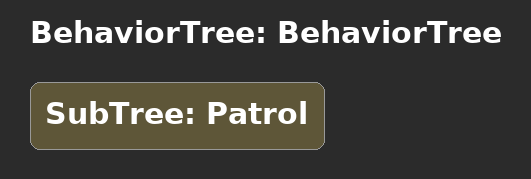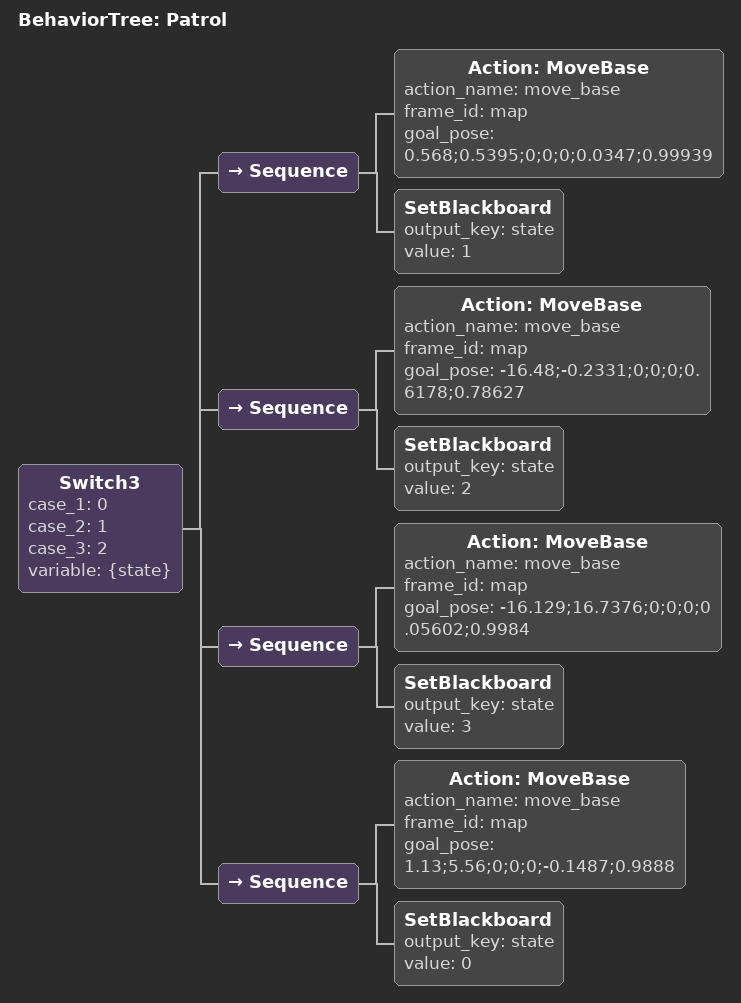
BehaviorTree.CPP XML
<?xml version="1.0"?>
<root main_tree_to_execute="BehaviorTree">
    <BehaviorTree ID="BehaviorTree">
        <SubTree ID="Patrol"/>
    </BehaviorTree>
    <BehaviorTree ID="Patrol">
        <Switch3 case_1="0" case_2="1" case_3="2" variable="{state}">
            <Sequence>
                <Action ID="MoveBase" action_name="move_base" frame_id="map" goal_pose="0.568;0.5395;0;0;0;0.0347;0.99939"/>
                <SetBlackboard output_key="state" value="1"/>
            </Sequence>
            <Sequence>
                <Action ID="MoveBase" action_name="move_base" frame_id="map" goal_pose="-16.48;-0.2331;0;0;0;0.6178;0.78627"/>
                <SetBlackboard output_key="state" value="2"/>
            </Sequence>
            <Sequence>
                <Action ID="MoveBase" action_name="move_base" frame_id="map" goal_pose="-16.129;16.7376;0;0;0;0.05602;0.9984"/>
                <SetBlackboard output_key="state" value="3"/>
            </Sequence>
            <Sequence>
                <Action ID="MoveBase" action_name="move_base" frame_id="map" goal_pose="1.13;5.56;0;0;0;-0.1487;0.9888"/>
                <SetBlackboard output_key="state" value="0"/>
            </Sequence>
        </Switch3>
    </BehaviorTree>
</root>
